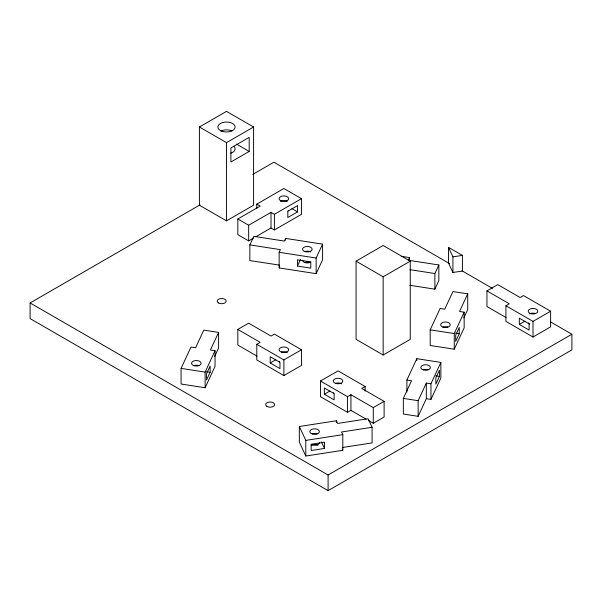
<?xml version="1.0" encoding="UTF-8"?>
<svg xmlns="http://www.w3.org/2000/svg" width="602" height="602" viewBox="0 0 602 602"><rect width="100%" height="100%" fill="white"/><g stroke="black" fill="none" stroke-linecap="round" stroke-linejoin="round"><path stroke-width="0.9" d="M218.594 332.394L210.414 350.025L215.042 350.74L215.042 366.377L205.124 387.748L181.074 384.023L181.074 368.386L190.984 347.015L195.612 347.738L203.792 330.107L218.594 332.394L218.594 348.039L214.703 356.429M249.845 244.901L253.811 236.36L284.34 241.078L285.581 238.407L322.589 244.134L322.589 259.778L316.14 273.662L279.14 267.935L279.14 252.298L280.374 249.627L249.845 244.901L249.845 260.546L279.448 265.121M205.124 387.748L205.124 372.104L215.042 350.74M210.136 372.262L206.561 379.952L206.561 373.699L210.136 366.008L210.136 372.262L206.433 371.69M279.14 267.935L279.757 266.603M297.456 266.076L297.456 259.823L310.775 261.885L310.775 268.138L297.456 266.076L300.488 259.545M316.14 273.662L316.14 258.025L322.589 244.134M401.225 256.301L409.548 257.588L408.314 260.26L438.843 264.978L438.843 280.622L434.877 289.171L409.894 285.303M434.877 289.171L434.877 273.526L438.843 264.978M406.892 380.05L416.81 358.687L440.867 362.412L440.867 378.048L430.949 399.412L426.321 398.697L418.142 416.321L403.34 414.033L403.34 398.396L411.52 380.765L406.892 380.05L406.892 392.015M467.716 293.859L459.537 311.482L464.165 312.197L464.165 327.842L454.247 349.205L430.197 345.488L430.197 329.843L440.115 308.48L444.735 309.195L452.915 291.571L467.716 293.859L467.716 309.496L463.826 317.894M418.142 416.321L418.142 400.684L426.321 383.06L430.949 383.775L440.867 362.412M454.247 349.205L454.247 333.568L464.165 312.197M439.422 376.453L435.856 384.144L435.856 377.89L439.422 370.2L439.422 376.453L435.728 375.881M459.258 333.726L455.684 341.417L455.684 335.163L459.258 327.465L459.258 333.726L455.556 333.154M199.412 126.999L226.502 111.362L253.592 126.999L253.592 205.207L226.502 220.844L199.412 205.207L199.412 126.999L226.502 142.644L253.592 126.999M249.19 151.441L230.905 161.998L230.905 147.919L249.19 137.361L249.19 151.441L236.443 144.081M550.732 322.017L571.9 334.238L571.9 349.875L328.09 490.638L30.1 318.593L30.1 302.957L199.954 204.891M252.78 174.392L273.91 162.194L449.769 263.729M256.791 208.743L256.791 204.138L283.881 188.501L301.489 198.668L301.489 214.304L274.399 229.949L271.013 227.992L255.842 236.752M253.45 238.129L248.664 240.898L237.828 234.637L237.828 219L260.177 206.095L256.791 204.138M237.828 219L248.664 225.253L271.013 212.355L274.399 214.304L301.489 198.668M297.561 211.881L287.809 217.51L287.809 211.257L297.561 205.628L297.561 211.881L291.955 208.646M237.828 329.422L248.664 323.169L271.013 336.074L274.399 334.118L301.489 349.754L301.489 365.399L283.881 375.565L256.791 359.921L256.791 344.284L260.177 342.327L237.828 329.422L237.828 345.066L256.979 356.121M356.075 261.155L383.165 245.511L410.255 261.155L410.255 339.355L383.165 354.992L356.075 339.355L356.075 261.155L383.165 276.792L410.255 261.155M270.2 362.968L279.953 368.605L279.953 362.344L270.2 356.715L270.2 362.968L275.799 359.74M256.791 344.284L283.881 359.921L301.489 349.754M366.091 419.12L350.928 410.361L347.542 412.317L320.452 396.68L320.452 381.036L338.061 370.87L365.151 386.514L365.151 391.112M486.95 290.886L497.786 284.626L520.136 297.531L523.522 295.574L550.612 311.219L550.612 326.856L533.003 337.022L505.913 321.385L505.913 305.741L509.3 303.784L486.95 290.886L486.95 306.523L506.101 317.585M324.38 394.25L334.133 399.886L334.133 393.625L324.38 387.997L324.38 394.25L329.979 391.014M320.452 381.036L347.542 396.673L350.928 394.724L373.278 407.622L384.114 401.368L384.114 417.005L373.278 423.266L368.484 420.497M365.151 386.514L361.764 388.463L384.114 401.368M519.323 324.433L529.075 330.062L529.075 323.808L519.323 318.18L519.323 324.433L524.921 321.197M505.913 305.741L533.003 321.385L550.612 311.219M30.1 302.957L328.09 475.001L571.9 334.238M448.513 247.354L452.915 256.851L462.411 255.383L462.411 271.028L452.915 272.495L448.513 262.999L448.513 247.354L462.411 255.383M372.089 427.269L341.56 431.995L342.801 434.667L342.801 450.304L305.793 456.03L299.344 442.146L299.344 426.502L336.352 420.775L337.594 423.447L368.123 418.729L372.089 427.269L372.089 442.914L342.485 447.489M299.344 426.502L305.793 440.393L342.801 434.667M324.478 448.445L311.159 450.507L311.159 444.253L324.478 442.192L324.478 448.445L321.445 441.913M409.894 269.666L434.877 273.526M279.14 252.298L316.14 258.025M430.197 329.843L454.247 333.568M403.34 398.396L418.142 400.684M181.074 368.386L205.124 372.104M461.982 270.78L492.421 288.35M342.177 448.972L342.801 450.304M533.003 321.385L533.003 337.022M452.915 256.851L452.915 272.495M430.949 383.775L430.949 399.412M426.321 383.06L426.321 398.697M416.81 358.687L416.81 360.53M409.548 257.588L409.548 261.268M383.165 276.792L383.165 354.992M373.278 407.622L373.278 423.266M350.928 394.724L350.928 410.361M347.542 396.673L347.542 412.317M336.352 420.775L336.352 422.619M328.09 475.001L328.09 490.638M305.793 440.393L305.793 456.03M285.581 238.407L285.581 240.251M283.881 359.921L283.881 375.565M274.399 214.304L274.399 229.949M271.013 212.355L271.013 227.992M248.664 225.253L248.664 240.898M226.502 142.644L226.502 220.844M304.943 262.464A4.786 2.762 0 0 1 309.737 262.464M311.211 445.269A4.786 2.762 0 0 1 317.984 445.269M310.722 262.118A4.786 2.762 0 0 1 305.507 262.72A4.786 2.762 0 0 1 302.55 260.162M304.943 251.516A4.786 2.762 0 0 1 310.722 251.952M319.384 442.538A4.786 2.762 0 0 1 316.426 445.089A4.786 2.762 0 0 1 311.211 444.487M312.205 433.884A4.786 2.762 0 0 1 316.991 433.884M233.967 146.406A8.624 4.974 0 0 1 230.814 153.209M220.957 131.01A8.624 4.974 0 0 1 232.048 131.01M529.617 324.117A4.786 2.762 0 0 1 528.375 322.883M529.617 313.951A4.786 2.762 0 0 1 535.396 313.514M288.501 210.331A4.786 2.762 0 0 1 288.027 211.001M280.494 201.407A4.786 2.762 0 0 1 287.267 201.407M333.907 393.369A4.786 2.762 0 0 1 333.433 392.7M335.66 383.331A4.786 2.762 0 0 1 341.447 383.775M423.221 369.786A4.786 2.762 0 0 1 428.007 369.786M279.727 362.088A4.786 2.762 0 0 1 279.253 361.418M281.48 352.057A4.786 2.762 0 0 1 287.267 352.494M443.049 327.059A4.786 2.762 0 0 1 447.843 327.059M193.927 365.595A4.786 2.762 0 0 1 198.713 365.595M266.979 406.433A4.5 2.596 0 0 0 274.504 405.266A4.5 2.596 0 0 0 268.996 402.083A4.5 2.596 0 0 0 266.979 406.433M218.496 302.949A4.5 2.596 0 0 0 226.021 301.783A4.5 2.596 0 0 0 220.513 298.6A4.5 2.596 0 0 0 218.496 302.949M304.943 251.613A4.786 2.762 0 0 0 312.129 249.22A4.786 2.762 0 0 0 304.943 246.82A4.786 2.762 0 0 0 304.943 251.613M311.211 433.538A4.786 2.762 0 0 0 319.226 432.304A4.786 2.762 0 0 0 313.356 428.917A4.786 2.762 0 0 0 311.211 433.538M222.191 131.311A8.624 4.974 0 0 0 235.126 126.999A8.624 4.974 0 0 0 222.191 122.695A8.624 4.974 0 0 0 222.191 131.311M530.61 313.612A4.786 2.762 0 0 0 537.789 311.219A4.786 2.762 0 0 0 530.61 308.818A4.786 2.762 0 0 0 530.61 313.612M280.494 200.624A4.786 2.762 0 0 0 288.501 199.382A4.786 2.762 0 0 0 282.639 195.996A4.786 2.762 0 0 0 280.494 200.624M335.66 383.429A4.786 2.762 0 0 0 342.847 381.036A4.786 2.762 0 0 0 335.66 378.643A4.786 2.762 0 0 0 335.66 383.429M422.228 369.447A4.786 2.762 0 0 0 430.242 368.206A4.786 2.762 0 0 0 424.372 364.82A4.786 2.762 0 0 0 422.228 369.447M281.48 352.147A4.786 2.762 0 0 0 288.667 349.754A4.786 2.762 0 0 0 281.48 347.362A4.786 2.762 0 0 0 281.48 352.147M443.049 327.157A4.786 2.762 0 0 0 450.236 324.764A4.786 2.762 0 0 0 443.049 322.363A4.786 2.762 0 0 0 443.049 327.157M193.927 365.692A4.786 2.762 0 0 0 201.113 363.299A4.786 2.762 0 0 0 193.927 360.907A4.786 2.762 0 0 0 193.927 365.692"/></g></svg>
